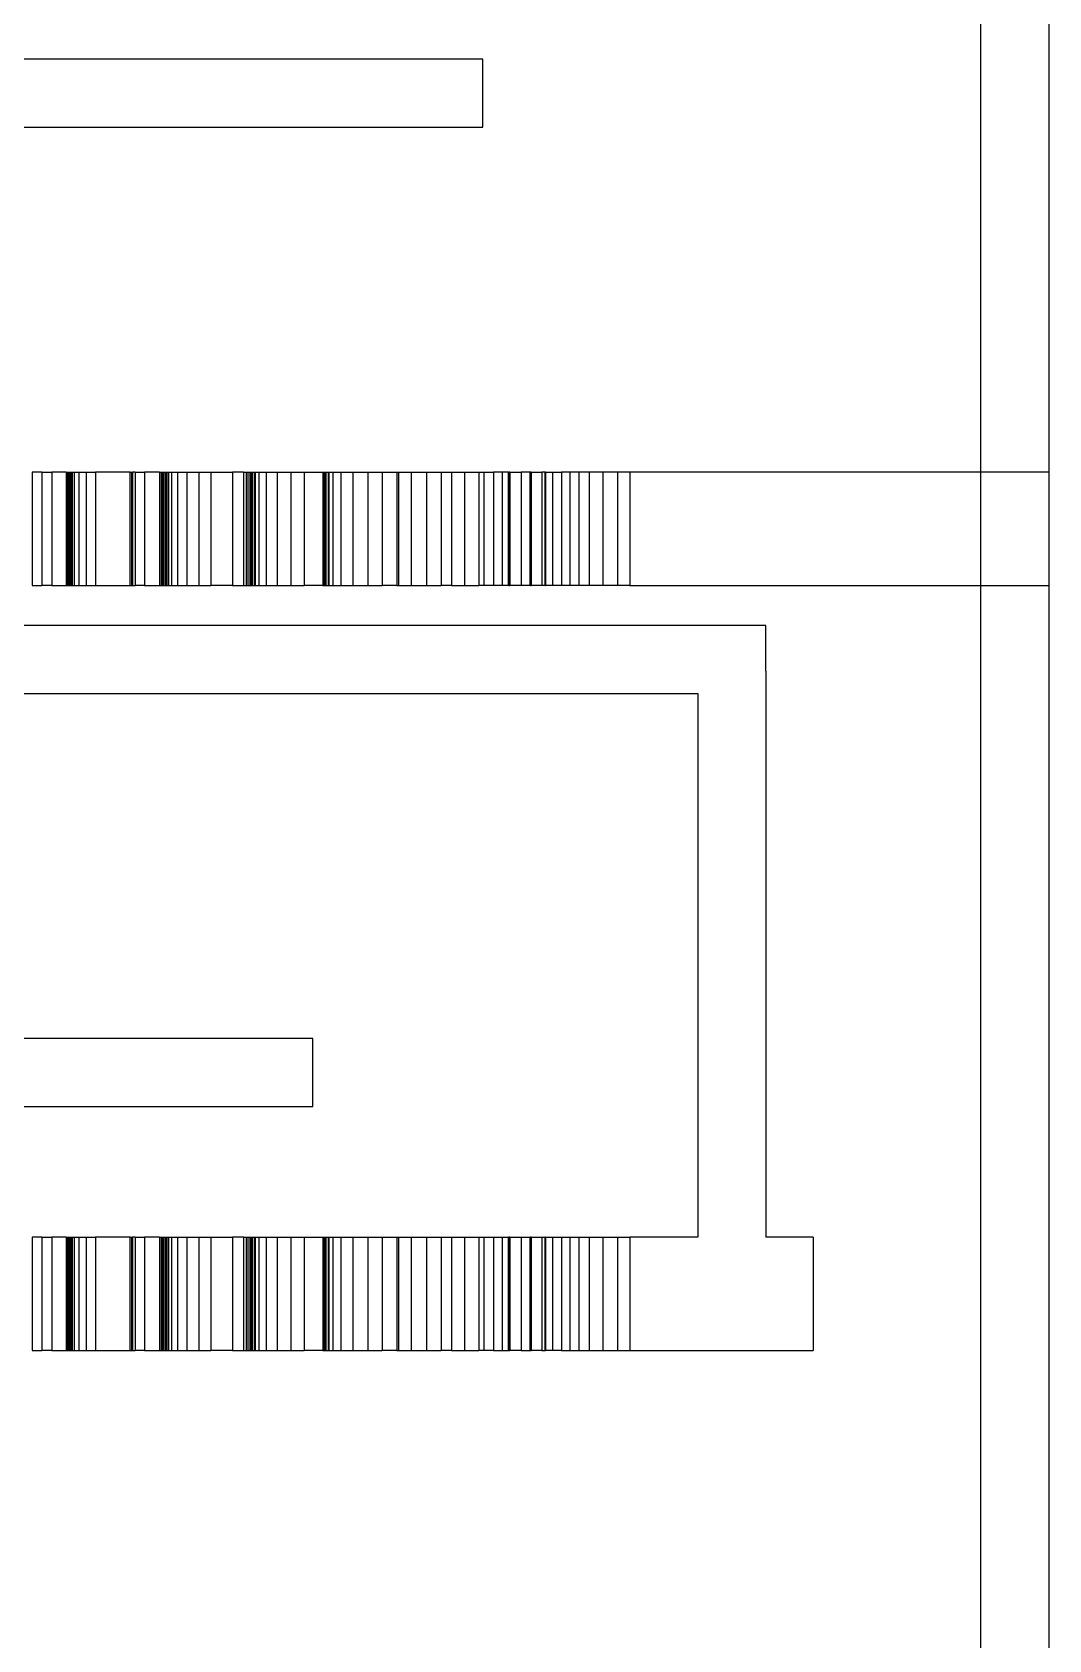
# Model space of a CAD drawing. Extents: x -49 to 4846, y -968 to 1090.
# Drawn here: x 4705.9 to 4795.7, y 850.3 to 992.3 of the extents above; entities that cross this region are included whole.
import ezdxf

# ---------------------------------------------------------------- set-up
doc = ezdxf.new("R2010")
doc.units = 0
doc.layers.get('0').update_dxf_attribs({"linetype": 'CONTINUOUS'})

msp = doc.modelspace()

# ---------------------------------------------------------------- linework, layer by layer
for p, q in [((4789.735918, 765.826559), (4789.735918, 1015.826559)), ((4795.735918, 1015.826559), (4795.735918, 765.826559)), ((4795.735918, 1015.826559), (4795.735918, 765.826559)), ((4745.735918, 989.891893), (4630.735918, 989.891893)), ((4745.735918, 983.891893), (4745.735918, 989.891893)), ((4745.735918, 983.891893), (4745.735918, 989.891893)), ((4495.735918, 983.891893), (4745.735918, 983.891893)), ((4714.596904, 953.419892), (4711.539038, 953.419892)), ((4711.539038, 953.419892), (4711.539038, 943.419892)), ((4714.596904, 943.419892), (4714.596904, 953.419892)), ((4758.736097, 953.419892), (4758.736097, 943.419892)), ((4795.735918, 953.419892), (4758.736097, 953.419892)), ((4711.539038, 943.419892), (4714.596904, 943.419892)), ((4758.736097, 943.419892), (4795.735918, 943.419892)), ((4770.735918, 939.891893), (4700.735918, 939.891893)), ((4770.735918, 935.86871), (4770.735918, 939.891893)), ((4770.735918, 935.86871), (4770.735918, 939.891893)), ((4770.735918, 935.86871), (4770.735918, 885.86871)), ((4770.735918, 935.86871), (4770.735918, 885.86871)), ((4700.735918, 933.891893), (4764.735918, 933.891893)), ((4764.735918, 933.891893), (4764.735918, 885.86871)), ((4730.735918, 903.419892), (4625.735918, 903.419892)), ((4730.735918, 897.419892), (4730.735918, 903.419892)), ((4510.735918, 897.419892), (4730.735918, 897.419892)), ((4711.539038, 885.86871), (4711.539038, 875.86871)), ((4714.596904, 885.86871), (4711.539038, 885.86871)), ((4714.596904, 875.86871), (4714.596904, 885.86871)), ((4758.736097, 885.86871), (4758.736097, 875.86871)), ((4764.735918, 885.86871), (4758.736097, 885.86871)), ((4774.931995, 885.86871), (4770.735918, 885.86871)), ((4711.539038, 875.86871), (4714.596904, 875.86871)), ((4758.736097, 875.86871), (4774.931995, 875.86871))]:
    msp.add_line(p, q)
at = {"color": 6}
for p, q in [((4705.946922, 953.419892), (4705.950626, 953.419892)), ((4705.950626, 953.419892), (4705.950626, 943.419892)), ((4706.813733, 953.419892), (4705.950626, 953.419892)), ((4706.813733, 953.419892), (4706.813733, 943.419892)), ((4706.813733, 953.419892), (4707.694368, 953.419892)), ((4707.694368, 953.419892), (4707.694368, 943.419892)), ((4708.942765, 953.419892), (4707.694368, 953.419892)), ((4708.942765, 953.419892), (4708.942765, 943.419892)), ((4708.942765, 953.419892), (4709.03019, 953.419892)), ((4709.03019, 953.419892), (4709.03019, 943.419892)), ((4709.03019, 953.419892), (4709.065997, 953.419892)), ((4709.065997, 953.419892), (4709.065997, 943.419892)), ((4709.065997, 953.419892), (4709.148884, 953.419892)), ((4709.148884, 953.419892), (4709.148884, 943.419892)), ((4709.148884, 953.419892), (4709.152775, 953.419892)), ((4709.152775, 953.419892), (4709.152775, 943.419892)), ((4709.152775, 953.419892), (4709.238149, 953.419892)), ((4709.238149, 953.419892), (4709.238149, 943.419892)), ((4709.238149, 953.419892), (4709.28121, 953.419892)), ((4709.28121, 953.419892), (4709.28121, 943.419892)), ((4709.28121, 953.419892), (4709.333753, 953.419892)), ((4709.333753, 953.419892), (4709.333753, 943.419892)), ((4709.333753, 953.419892), (4709.437505, 953.419892)), ((4709.437505, 953.419892), (4709.437505, 943.419892)), ((4709.437505, 953.419892), (4709.471824, 953.419892)), ((4709.471824, 953.419892), (4709.471824, 943.419892)), ((4709.471824, 953.419892), (4709.664698, 953.419892)), ((4709.664695, 953.419892), (4709.664695, 943.419892)), ((4709.664695, 953.419892), (4710.062629, 953.419892)), ((4710.062629, 953.419892), (4710.062629, 943.419892)), ((4710.062629, 953.419892), (4710.716347, 953.419892)), ((4710.716347, 953.419892), (4710.716347, 943.419892)), ((4710.716347, 953.419892), (4711.539038, 953.419892)), ((4714.596904, 953.419892), (4714.720137, 953.419892)), ((4714.720137, 953.419892), (4714.720137, 943.419892)), ((4714.720137, 953.419892), (4714.802496, 953.419892)), ((4714.802496, 953.419892), (4714.802496, 943.419892)), ((4715.043855, 953.419892), (4714.802496, 953.419892)), ((4715.043855, 953.419892), (4715.043855, 943.419892)), ((4715.043855, 953.419892), (4715.866328, 953.419892)), ((4715.866328, 953.419892), (4715.866328, 943.419892)), ((4717.185952, 953.419892), (4715.866328, 953.419892)), ((4717.185952, 953.419892), (4717.185952, 943.419892)), ((4717.185952, 953.419892), (4717.341637, 953.419892)), ((4717.341637, 953.419892), (4717.341637, 943.419892)), ((4717.341637, 953.419892), (4717.399042, 953.419892)), ((4717.399042, 953.419892), (4717.399042, 943.419892)), ((4717.399042, 953.419892), (4717.525375, 953.419892)), ((4717.525375, 953.419892), (4717.525375, 943.419892)), ((4717.525375, 953.419892), (4717.531165, 953.419892)), ((4717.531165, 953.419892), (4717.531165, 943.419892)), ((4717.531165, 953.419892), (4717.65609, 953.419892)), ((4717.65609, 953.419892), (4717.65609, 943.419892)), ((4717.65609, 953.419892), (4717.71786, 953.419892)), ((4717.71786, 953.419892), (4717.71786, 943.419892)), ((4717.71786, 953.419892), (4717.792356, 953.419892)), ((4717.792356, 953.419892), (4717.792356, 943.419892)), ((4717.792356, 953.419892), (4717.937171, 953.419892)), ((4717.937171, 953.419892), (4717.937171, 943.419892)), ((4717.937171, 953.419892), (4717.984512, 953.419892)), ((4717.984512, 953.419892), (4717.984512, 943.419892)), ((4717.984512, 953.419892), (4718.246513, 953.419892)), ((4718.24651, 953.419892), (4718.24651, 943.419892)), ((4718.24651, 953.419892), (4718.770515, 953.419892)), ((4718.770515, 953.419892), (4718.770515, 943.419892)), ((4718.770515, 953.419892), (4719.601683, 953.419892)), ((4719.601683, 953.419892), (4719.601683, 943.419892)), ((4719.601683, 953.419892), (4720.66259, 953.419892)), ((4720.66259, 953.419892), (4720.66259, 943.419892)), ((4720.66259, 953.419892), (4721.716447, 953.419892)), ((4721.716446, 953.419892), (4721.716446, 943.419892)), ((4721.716446, 953.419892), (4723.630276, 953.419892)), ((4723.630276, 953.419892), (4723.630276, 943.419892)), ((4724.620262, 953.419892), (4723.630276, 953.419892)), ((4724.620262, 953.419892), (4724.620262, 943.419892)), ((4724.620262, 953.419892), (4724.837401, 953.419892)), ((4724.837401, 953.419892), (4724.837401, 943.419892)), ((4724.837401, 953.419892), (4724.913898, 953.419892)), ((4724.913898, 953.419892), (4724.913898, 943.419892)), ((4724.913898, 953.419892), (4725.078154, 953.419892)), ((4725.078154, 953.419892), (4725.078154, 943.419892)), ((4725.078154, 953.419892), (4725.08559, 953.419892)), ((4725.08559, 953.419892), (4725.08559, 943.419892)), ((4725.08559, 953.419892), (4725.244606, 953.419892)), ((4725.244606, 953.419892), (4725.244606, 943.419892)), ((4725.244606, 953.419892), (4725.322386, 953.419892)), ((4725.322386, 953.419892), (4725.322386, 943.419892)), ((4725.322386, 953.419892), (4725.415579, 953.419892)), ((4725.415579, 953.419892), (4725.415579, 943.419892)), ((4725.415579, 953.419892), (4725.595128, 953.419892)), ((4725.595128, 953.419892), (4725.595128, 943.419892)), ((4725.595128, 953.419892), (4725.653422, 953.419892)), ((4725.653422, 953.419892), (4725.653422, 943.419892)), ((4725.653422, 953.419892), (4725.973099, 953.419892)), ((4725.973096, 953.419892), (4725.973096, 943.419892)), ((4725.973096, 953.419892), (4726.600271, 953.419892)), ((4726.600271, 953.419892), (4726.600271, 943.419892)), ((4726.600271, 953.419892), (4727.572563, 953.419892)), ((4727.572563, 953.419892), (4727.572563, 943.419892)), ((4727.572563, 953.419892), (4728.785851, 953.419892)), ((4728.785851, 953.419892), (4728.785851, 943.419892)), ((4728.785851, 953.419892), (4729.968855, 953.419892)), ((4729.968853, 953.419892), (4729.968853, 943.419892)), ((4729.968853, 953.419892), (4731.611129, 953.419892)), ((4731.611129, 953.419892), (4731.611129, 943.419892)), ((4731.611129, 953.419892), (4731.672042, 953.419892)), ((4731.672042, 953.419892), (4731.672042, 943.419892)), ((4731.672042, 953.419892), (4731.762433, 953.419892)), ((4731.762433, 953.419892), (4731.762433, 943.419892)), ((4731.762433, 953.419892), (4731.870251, 953.419892)), ((4731.870251, 953.419892), (4731.870251, 943.419892)), ((4731.870251, 953.419892), (4732.076685, 953.419892)), ((4732.076685, 953.419892), (4732.076685, 943.419892)), ((4732.076685, 953.419892), (4732.143385, 953.419892)), ((4732.143385, 953.419892), (4732.143385, 943.419892)), ((4732.143385, 953.419892), (4732.506767, 953.419892)), ((4732.506764, 953.419892), (4732.506764, 943.419892)), ((4732.506764, 953.419892), (4733.209698, 953.419892)), ((4733.209698, 953.419892), (4733.209698, 943.419892)), ((4733.209698, 953.419892), (4734.28062, 953.419892)), ((4734.28062, 953.419892), (4734.28062, 943.419892)), ((4734.28062, 953.419892), (4735.593264, 953.419892)), ((4735.593264, 953.419892), (4735.593264, 943.419892)), ((4735.593264, 953.419892), (4736.853711, 953.419892)), ((4736.85371, 953.419892), (4736.85371, 943.419892)), ((4736.85371, 953.419892), (4738.152656, 953.419892)), ((4738.152656, 953.419892), (4738.152656, 943.419892)), ((4738.152656, 953.419892), (4738.309934, 953.419892)), ((4738.309934, 953.419892), (4738.309934, 943.419892)), ((4738.309934, 953.419892), (4739.432682, 953.419892)), ((4739.432682, 953.419892), (4739.432682, 943.419892)), ((4739.432682, 953.419892), (4740.787311, 953.419892)), ((4740.787311, 953.419892), (4740.787311, 943.419892)), ((4740.787311, 953.419892), (4742.070114, 953.419892)), ((4742.070113, 953.419892), (4742.070113, 943.419892)), ((4742.070113, 953.419892), (4742.96896, 953.419892)), ((4742.96896, 953.419892), (4742.96896, 943.419892)), ((4742.96896, 953.419892), (4744.140988, 953.419892)), ((4744.140988, 953.419892), (4744.140988, 943.419892)), ((4744.140988, 953.419892), (4745.390083, 953.419892)), ((4745.390082, 953.419892), (4745.390082, 943.419892)), ((4745.390082, 953.419892), (4745.849546, 953.419892)), ((4745.849546, 953.419892), (4745.849546, 943.419892)), ((4745.849546, 953.419892), (4746.68115, 953.419892)), ((4746.68115, 953.419892), (4746.68115, 943.419892)), ((4747.452741, 953.419892), (4746.681151, 953.419892)), ((4747.985383, 953.419892), (4747.452741, 953.419892)), ((4747.452741, 953.419892), (4747.452741, 943.419892)), ((4747.985383, 953.419892), (4747.985383, 943.419892)), ((4747.985383, 953.419892), (4748.036051, 953.419892)), ((4748.138084, 953.419892), (4748.036051, 953.419892)), ((4748.036051, 953.419892), (4748.036051, 943.419892)), ((4748.138084, 953.419892), (4749.131101, 953.419892)), ((4748.138084, 953.419892), (4748.138084, 943.419892)), ((4749.131101, 953.419892), (4749.131101, 943.419892)), ((4749.90155, 953.419892), (4749.131103, 953.419892)), ((4749.925151, 953.419892), (4749.90155, 953.419892)), ((4749.90155, 953.419892), (4749.90155, 943.419892)), ((4749.925151, 953.419892), (4749.925151, 943.419892)), ((4749.925151, 953.419892), (4749.95515, 953.419892)), ((4750.028387, 953.419892), (4749.95515, 953.419892)), ((4749.95515, 953.419892), (4749.95515, 943.419892)), ((4750.028387, 953.419892), (4750.955524, 953.419892)), ((4750.028387, 953.419892), (4750.028387, 943.419892)), ((4750.955524, 953.419892), (4750.955524, 943.419892)), ((4751.230041, 953.419892), (4750.955526, 953.419892)), ((4751.230041, 953.419892), (4751.230041, 943.419892)), ((4751.230041, 953.419892), (4751.244705, 953.419892)), ((4751.288791, 953.419892), (4751.244705, 953.419892)), ((4751.244705, 953.419892), (4751.244705, 943.419892)), ((4751.288791, 953.419892), (4751.893695, 953.419892)), ((4751.288791, 953.419892), (4751.288791, 943.419892)), ((4751.893695, 953.419892), (4751.893695, 943.419892)), ((4751.893695, 953.419892), (4751.898435, 953.419892)), ((4751.913154, 953.419892), (4751.898435, 953.419892)), ((4751.898435, 953.419892), (4751.898435, 943.419892)), ((4751.912881, 953.419892), (4751.912881, 943.419892)), ((4751.912881, 953.419892), (4752.695322, 953.419892)), ((4752.695322, 953.419892), (4752.695322, 943.419892)), ((4753.439937, 953.419892), (4752.695323, 953.419892)), ((4754.23103, 953.419892), (4753.439937, 953.419892)), ((4753.439937, 953.419892), (4753.439937, 943.419892)), ((4755.153073, 953.419892), (4754.231027, 953.419892)), ((4754.23103, 953.419892), (4754.23103, 943.419892)), ((4756.352552, 953.419892), (4755.153073, 953.419892)), ((4755.153073, 953.419892), (4755.153073, 943.419892)), ((4757.629751, 953.419892), (4756.352552, 953.419892)), ((4756.352552, 953.419892), (4756.352552, 943.419892)), ((4758.730836, 953.419892), (4757.629751, 953.419892)), ((4757.629751, 953.419892), (4757.629751, 943.419892)), ((4758.734782, 953.419892), (4758.730835, 953.419892)), ((4758.730836, 953.419892), (4758.730836, 943.419892)), ((4795.735918, 953.419892), (4795.735918, 943.419892)), ((4705.946922, 943.419892), (4705.950626, 943.419892)), ((4705.946922, 943.419892), (4706.813733, 943.419892)), ((4707.694368, 943.419892), (4706.813733, 943.419892)), ((4707.694368, 943.419892), (4708.942765, 943.419892)), ((4708.942765, 943.419892), (4709.03019, 943.419892)), ((4709.03019, 943.419892), (4709.065997, 943.419892)), ((4709.065997, 943.419892), (4709.148884, 943.419892)), ((4709.148884, 943.419892), (4709.152775, 943.419892)), ((4709.152775, 943.419892), (4709.238149, 943.419892)), ((4709.238149, 943.419892), (4709.28121, 943.419892)), ((4709.28121, 943.419892), (4709.333753, 943.419892)), ((4709.333753, 943.419892), (4709.437505, 943.419892)), ((4709.437505, 943.419892), (4709.471824, 943.419892)), ((4709.471824, 943.419892), (4709.664698, 943.419892)), ((4709.664695, 943.419892), (4710.062629, 943.419892)), ((4710.062629, 943.419892), (4710.716347, 943.419892)), ((4710.716347, 943.419892), (4711.539038, 943.419892)), ((4714.596904, 943.419892), (4714.720137, 943.419892)), ((4714.720137, 943.419892), (4714.802496, 943.419892)), ((4714.802496, 943.419892), (4715.043855, 943.419892)), ((4715.866328, 943.419892), (4715.043855, 943.419892)), ((4715.866328, 943.419892), (4717.185952, 943.419892)), ((4717.185952, 943.419892), (4717.341637, 943.419892)), ((4717.341637, 943.419892), (4717.399042, 943.419892)), ((4717.399042, 943.419892), (4717.525375, 943.419892)), ((4717.525375, 943.419892), (4717.531165, 943.419892)), ((4717.531165, 943.419892), (4717.65609, 943.419892)), ((4717.65609, 943.419892), (4717.71786, 943.419892)), ((4717.71786, 943.419892), (4717.792356, 943.419892)), ((4717.792356, 943.419892), (4717.937171, 943.419892)), ((4717.937171, 943.419892), (4717.984512, 943.419892)), ((4717.984512, 943.419892), (4718.246513, 943.419892)), ((4718.24651, 943.419892), (4718.770515, 943.419892)), ((4718.770515, 943.419892), (4719.601683, 943.419892)), ((4719.601683, 943.419892), (4720.66259, 943.419892)), ((4720.66259, 943.419892), (4721.716447, 943.419892)), ((4723.630276, 943.419892), (4721.716446, 943.419892)), ((4723.630276, 943.419892), (4724.620262, 943.419892)), ((4724.620262, 943.419892), (4724.837401, 943.419892)), ((4724.837401, 943.419892), (4724.913898, 943.419892)), ((4724.913898, 943.419892), (4725.078154, 943.419892)), ((4725.078154, 943.419892), (4725.08559, 943.419892)), ((4725.08559, 943.419892), (4725.244606, 943.419892)), ((4725.244606, 943.419892), (4725.322386, 943.419892)), ((4725.322386, 943.419892), (4725.415579, 943.419892)), ((4725.415579, 943.419892), (4725.595128, 943.419892)), ((4725.595128, 943.419892), (4725.653422, 943.419892)), ((4725.653422, 943.419892), (4725.973099, 943.419892)), ((4725.973096, 943.419892), (4726.600271, 943.419892)), ((4726.600271, 943.419892), (4727.572563, 943.419892)), ((4727.572563, 943.419892), (4728.785851, 943.419892)), ((4728.785851, 943.419892), (4729.968855, 943.419892)), ((4731.611129, 943.419892), (4729.968853, 943.419892)), ((4731.611129, 943.419892), (4731.672042, 943.419892)), ((4731.672042, 943.419892), (4731.762433, 943.419892)), ((4731.762433, 943.419892), (4731.870251, 943.419892)), ((4731.870251, 943.419892), (4732.076685, 943.419892)), ((4732.076685, 943.419892), (4732.143385, 943.419892)), ((4732.143385, 943.419892), (4732.506767, 943.419892)), ((4732.506764, 943.419892), (4733.209698, 943.419892)), ((4733.209698, 943.419892), (4734.28062, 943.419892)), ((4734.28062, 943.419892), (4735.593264, 943.419892)), ((4735.593264, 943.419892), (4736.853711, 943.419892)), ((4738.152656, 943.419892), (4736.85371, 943.419892)), ((4738.152656, 943.419892), (4738.309934, 943.419892)), ((4738.309934, 943.419892), (4739.432682, 943.419892)), ((4739.432682, 943.419892), (4740.787311, 943.419892)), ((4740.787311, 943.419892), (4742.070114, 943.419892)), ((4742.96896, 943.419892), (4742.070113, 943.419892)), ((4742.96896, 943.419892), (4744.140988, 943.419892)), ((4744.140988, 943.419892), (4745.390083, 943.419892)), ((4745.849546, 943.419892), (4745.390082, 943.419892)), ((4746.68115, 943.419892), (4745.849546, 943.419892)), ((4747.452741, 943.419892), (4746.681151, 943.419892)), ((4747.985383, 943.419892), (4747.452741, 943.419892)), ((4748.036051, 943.419892), (4747.985383, 943.419892)), ((4748.036051, 943.419892), (4748.138084, 943.419892)), ((4749.131101, 943.419892), (4748.138084, 943.419892)), ((4749.90155, 943.419892), (4749.131103, 943.419892)), ((4749.925151, 943.419892), (4749.90155, 943.419892)), ((4749.95515, 943.419892), (4749.925151, 943.419892)), ((4749.95515, 943.419892), (4750.028387, 943.419892)), ((4750.955524, 943.419892), (4750.028387, 943.419892)), ((4751.230041, 943.419892), (4750.955526, 943.419892)), ((4751.244705, 943.419892), (4751.230041, 943.419892)), ((4751.244705, 943.419892), (4751.288791, 943.419892)), ((4751.893695, 943.419892), (4751.288791, 943.419892)), ((4751.898435, 943.419892), (4751.893695, 943.419892)), ((4751.898435, 943.419892), (4751.913154, 943.419892)), ((4752.695322, 943.419892), (4751.912881, 943.419892)), ((4753.439937, 943.419892), (4752.695323, 943.419892)), ((4754.23103, 943.419892), (4753.439937, 943.419892)), ((4755.153073, 943.419892), (4754.231027, 943.419892)), ((4756.352552, 943.419892), (4755.153073, 943.419892)), ((4757.629751, 943.419892), (4756.352552, 943.419892)), ((4758.730836, 943.419892), (4757.629751, 943.419892)), ((4758.730835, 943.419892), (4758.734782, 943.419892)), ((4705.946922, 885.86871), (4705.950626, 885.86871)), ((4705.946922, 885.86871), (4705.946922, 875.86871)), ((4706.813733, 885.86871), (4705.950626, 885.86871)), ((4705.950626, 885.86871), (4705.950626, 875.86871)), ((4706.813733, 885.86871), (4707.694368, 885.86871)), ((4706.813733, 885.86871), (4706.813733, 875.86871)), ((4708.942765, 885.86871), (4707.694368, 885.86871)), ((4707.694368, 885.86871), (4707.694368, 875.86871)), ((4708.942765, 885.86871), (4709.03019, 885.86871)), ((4708.942765, 885.86871), (4708.942765, 875.86871)), ((4709.03019, 885.86871), (4709.065997, 885.86871)), ((4709.03019, 885.86871), (4709.03019, 875.86871)), ((4709.065997, 885.86871), (4709.148884, 885.86871)), ((4709.065997, 885.86871), (4709.065997, 875.86871)), ((4709.148884, 885.86871), (4709.152775, 885.86871)), ((4709.148884, 885.86871), (4709.148884, 875.86871)), ((4709.152775, 885.86871), (4709.238149, 885.86871)), ((4709.152775, 885.86871), (4709.152775, 875.86871)), ((4709.238149, 885.86871), (4709.28121, 885.86871)), ((4709.238149, 885.86871), (4709.238149, 875.86871)), ((4709.28121, 885.86871), (4709.333753, 885.86871)), ((4709.28121, 885.86871), (4709.28121, 875.86871)), ((4709.333753, 885.86871), (4709.437505, 885.86871)), ((4709.333753, 885.86871), (4709.333753, 875.86871)), ((4709.437505, 885.86871), (4709.471824, 885.86871)), ((4709.437505, 885.86871), (4709.437505, 875.86871)), ((4709.471824, 885.86871), (4709.664698, 885.86871)), ((4709.471824, 885.86871), (4709.471824, 875.86871)), ((4709.664695, 885.86871), (4710.062629, 885.86871)), ((4709.664695, 885.86871), (4709.664695, 875.86871)), ((4710.062629, 885.86871), (4710.716347, 885.86871)), ((4710.062629, 885.86871), (4710.062629, 875.86871)), ((4710.716347, 885.86871), (4711.539038, 885.86871)), ((4710.716347, 885.86871), (4710.716347, 875.86871)), ((4714.596904, 885.86871), (4714.720137, 885.86871)), ((4714.720137, 885.86871), (4714.802496, 885.86871)), ((4714.720137, 885.86871), (4714.720137, 875.86871)), ((4715.043855, 885.86871), (4714.802496, 885.86871)), ((4714.802496, 885.86871), (4714.802496, 875.86871)), ((4715.043855, 885.86871), (4715.866328, 885.86871)), ((4715.043855, 885.86871), (4715.043855, 875.86871)), ((4717.185952, 885.86871), (4715.866328, 885.86871)), ((4715.866328, 885.86871), (4715.866328, 875.86871)), ((4717.185952, 885.86871), (4717.341637, 885.86871)), ((4717.185952, 885.86871), (4717.185952, 875.86871)), ((4717.341637, 885.86871), (4717.399042, 885.86871)), ((4717.341637, 885.86871), (4717.341637, 875.86871)), ((4717.399042, 885.86871), (4717.525375, 885.86871)), ((4717.399042, 885.86871), (4717.399042, 875.86871)), ((4717.525375, 885.86871), (4717.531165, 885.86871)), ((4717.525375, 885.86871), (4717.525375, 875.86871)), ((4717.531165, 885.86871), (4717.65609, 885.86871)), ((4717.531165, 885.86871), (4717.531165, 875.86871)), ((4717.65609, 885.86871), (4717.71786, 885.86871)), ((4717.65609, 885.86871), (4717.65609, 875.86871)), ((4717.71786, 885.86871), (4717.792356, 885.86871)), ((4717.71786, 885.86871), (4717.71786, 875.86871)), ((4717.792356, 885.86871), (4717.937171, 885.86871)), ((4717.792356, 885.86871), (4717.792356, 875.86871)), ((4717.937171, 885.86871), (4717.984512, 885.86871)), ((4717.937171, 885.86871), (4717.937171, 875.86871)), ((4717.984512, 885.86871), (4718.246513, 885.86871)), ((4717.984512, 885.86871), (4717.984512, 875.86871)), ((4718.24651, 885.86871), (4718.770515, 885.86871)), ((4718.24651, 885.86871), (4718.24651, 875.86871)), ((4718.770515, 885.86871), (4719.601683, 885.86871)), ((4718.770515, 885.86871), (4718.770515, 875.86871)), ((4719.601683, 885.86871), (4720.66259, 885.86871)), ((4719.601683, 885.86871), (4719.601683, 875.86871)), ((4720.66259, 885.86871), (4721.716447, 885.86871)), ((4720.66259, 885.86871), (4720.66259, 875.86871)), ((4721.716446, 885.86871), (4723.630276, 885.86871)), ((4721.716446, 885.86871), (4721.716446, 875.86871)), ((4724.620262, 885.86871), (4723.630276, 885.86871)), ((4723.630276, 885.86871), (4723.630276, 875.86871)), ((4724.620262, 885.86871), (4724.837401, 885.86871)), ((4724.620262, 885.86871), (4724.620262, 875.86871)), ((4724.837401, 885.86871), (4724.913898, 885.86871)), ((4724.837401, 885.86871), (4724.837401, 875.86871)), ((4724.913898, 885.86871), (4725.078154, 885.86871)), ((4724.913898, 885.86871), (4724.913898, 875.86871)), ((4725.078154, 885.86871), (4725.08559, 885.86871)), ((4725.078154, 885.86871), (4725.078154, 875.86871)), ((4725.08559, 885.86871), (4725.244606, 885.86871)), ((4725.08559, 885.86871), (4725.08559, 875.86871)), ((4725.244606, 885.86871), (4725.322386, 885.86871)), ((4725.244606, 885.86871), (4725.244606, 875.86871)), ((4725.322386, 885.86871), (4725.415579, 885.86871)), ((4725.322386, 885.86871), (4725.322386, 875.86871)), ((4725.415579, 885.86871), (4725.595128, 885.86871)), ((4725.415579, 885.86871), (4725.415579, 875.86871)), ((4725.595128, 885.86871), (4725.653422, 885.86871)), ((4725.595128, 885.86871), (4725.595128, 875.86871)), ((4725.653422, 885.86871), (4725.973099, 885.86871)), ((4725.653422, 885.86871), (4725.653422, 875.86871)), ((4725.973096, 885.86871), (4726.600271, 885.86871)), ((4725.973096, 885.86871), (4725.973096, 875.86871)), ((4726.600271, 885.86871), (4727.572563, 885.86871)), ((4726.600271, 885.86871), (4726.600271, 875.86871)), ((4727.572563, 885.86871), (4728.785851, 885.86871)), ((4727.572563, 885.86871), (4727.572563, 875.86871)), ((4728.785851, 885.86871), (4729.968855, 885.86871)), ((4728.785851, 885.86871), (4728.785851, 875.86871)), ((4729.968853, 885.86871), (4731.611129, 885.86871)), ((4729.968853, 885.86871), (4729.968853, 875.86871)), ((4731.611129, 885.86871), (4731.672042, 885.86871)), ((4731.611129, 885.86871), (4731.611129, 875.86871)), ((4731.672042, 885.86871), (4731.762433, 885.86871)), ((4731.672042, 885.86871), (4731.672042, 875.86871)), ((4731.762433, 885.86871), (4731.870251, 885.86871)), ((4731.762433, 885.86871), (4731.762433, 875.86871)), ((4731.870251, 885.86871), (4732.076685, 885.86871)), ((4731.870251, 885.86871), (4731.870251, 875.86871)), ((4732.076685, 885.86871), (4732.143385, 885.86871)), ((4732.076685, 885.86871), (4732.076685, 875.86871)), ((4732.143385, 885.86871), (4732.506767, 885.86871)), ((4732.143385, 885.86871), (4732.143385, 875.86871)), ((4732.506764, 885.86871), (4733.209698, 885.86871)), ((4732.506764, 885.86871), (4732.506764, 875.86871)), ((4733.209698, 885.86871), (4734.28062, 885.86871)), ((4733.209698, 885.86871), (4733.209698, 875.86871)), ((4734.28062, 885.86871), (4735.593264, 885.86871)), ((4734.28062, 885.86871), (4734.28062, 875.86871)), ((4735.593264, 885.86871), (4736.853711, 885.86871)), ((4735.593264, 885.86871), (4735.593264, 875.86871)), ((4736.85371, 885.86871), (4738.152656, 885.86871)), ((4736.85371, 885.86871), (4736.85371, 875.86871)), ((4738.152656, 885.86871), (4738.309934, 885.86871)), ((4738.152656, 885.86871), (4738.152656, 875.86871)), ((4738.309934, 885.86871), (4739.432682, 885.86871)), ((4738.309934, 885.86871), (4738.309934, 875.86871)), ((4739.432682, 885.86871), (4740.787311, 885.86871)), ((4739.432682, 885.86871), (4739.432682, 875.86871)), ((4740.787311, 885.86871), (4742.070114, 885.86871)), ((4740.787311, 885.86871), (4740.787311, 875.86871)), ((4742.070113, 885.86871), (4742.96896, 885.86871)), ((4742.070113, 885.86871), (4742.070113, 875.86871)), ((4742.96896, 885.86871), (4744.140988, 885.86871)), ((4742.96896, 885.86871), (4742.96896, 875.86871)), ((4744.140988, 885.86871), (4745.390083, 885.86871)), ((4744.140988, 885.86871), (4744.140988, 875.86871)), ((4745.390082, 885.86871), (4745.849546, 885.86871)), ((4745.390082, 885.86871), (4745.390082, 875.86871)), ((4745.849546, 885.86871), (4745.849546, 875.86871)), ((4745.849546, 885.86871), (4746.68115, 885.86871)), ((4746.681151, 885.86871), (4747.452741, 885.86871)), ((4746.681151, 885.86871), (4746.681151, 875.86871)), ((4747.452741, 885.86871), (4747.985383, 885.86871)), ((4747.452741, 885.86871), (4747.452741, 875.86871)), ((4747.985383, 885.86871), (4747.985383, 875.86871)), ((4747.985383, 885.86871), (4748.036051, 885.86871)), ((4748.034364, 885.86871), (4748.036051, 885.86871)), ((4748.138084, 885.86871), (4748.036051, 885.86871)), ((4748.036051, 885.86871), (4748.036051, 875.86871)), ((4748.138084, 885.86871), (4749.131101, 885.86871)), ((4748.138084, 885.86871), (4748.138084, 875.86871)), ((4749.131103, 885.86871), (4749.90155, 885.86871)), ((4749.131103, 885.86871), (4749.131103, 875.86871)), ((4749.90155, 885.86871), (4749.925151, 885.86871)), ((4749.90155, 885.86871), (4749.90155, 875.86871)), ((4749.925151, 885.86871), (4749.925151, 875.86871)), ((4749.925151, 885.86871), (4749.95515, 885.86871)), ((4750.028387, 885.86871), (4749.95515, 885.86871)), ((4749.95515, 885.86871), (4749.95515, 875.86871)), ((4750.028387, 885.86871), (4750.955524, 885.86871)), ((4750.028387, 885.86871), (4750.028387, 875.86871)), ((4750.955526, 885.86871), (4751.230041, 885.86871)), ((4750.955526, 885.86871), (4750.955526, 875.86871)), ((4751.230041, 885.86871), (4751.230041, 875.86871)), ((4751.230041, 885.86871), (4751.244705, 885.86871)), ((4751.288791, 885.86871), (4751.244705, 885.86871)), ((4751.244705, 885.86871), (4751.244705, 875.86871)), ((4751.288791, 885.86871), (4751.893695, 885.86871)), ((4751.288791, 885.86871), (4751.288791, 875.86871)), ((4751.893695, 885.86871), (4751.893695, 875.86871)), ((4751.893695, 885.86871), (4751.898435, 885.86871)), ((4751.913154, 885.86871), (4751.898435, 885.86871)), ((4751.898435, 885.86871), (4751.898435, 875.86871)), ((4751.912881, 885.86871), (4751.912881, 875.86871)), ((4751.912881, 885.86871), (4752.695322, 885.86871)), ((4751.934739, 885.86871), (4751.936336, 885.86871)), ((4752.695323, 885.86871), (4753.439937, 885.86871)), ((4752.695323, 885.86871), (4752.695323, 875.86871)), ((4753.439937, 885.86871), (4754.23103, 885.86871)), ((4753.439937, 885.86871), (4753.439937, 875.86871)), ((4754.231027, 885.86871), (4755.153073, 885.86871)), ((4754.231027, 885.86871), (4754.231027, 875.86871)), ((4755.153073, 885.86871), (4756.352552, 885.86871)), ((4755.153073, 885.86871), (4755.153073, 875.86871)), ((4756.352552, 885.86871), (4757.629751, 885.86871)), ((4756.352552, 885.86871), (4756.352552, 875.86871)), ((4757.629751, 885.86871), (4758.730836, 885.86871)), ((4757.629751, 885.86871), (4757.629751, 875.86871)), ((4758.736097, 885.86871), (4758.730835, 885.86871)), ((4758.730835, 885.86871), (4758.730835, 875.86871)), ((4774.931995, 885.86871), (4774.931995, 875.86871)), ((4705.946922, 875.86871), (4705.950626, 875.86871)), ((4705.950626, 875.86871), (4706.813733, 875.86871)), ((4707.694368, 875.86871), (4706.813733, 875.86871)), ((4707.694368, 875.86871), (4708.942765, 875.86871)), ((4708.942765, 875.86871), (4709.03019, 875.86871)), ((4709.03019, 875.86871), (4709.065997, 875.86871)), ((4709.065997, 875.86871), (4709.148884, 875.86871)), ((4709.148884, 875.86871), (4709.152775, 875.86871)), ((4709.152775, 875.86871), (4709.238149, 875.86871)), ((4709.238149, 875.86871), (4709.28121, 875.86871)), ((4709.28121, 875.86871), (4709.333753, 875.86871)), ((4709.333753, 875.86871), (4709.437505, 875.86871)), ((4709.437505, 875.86871), (4709.471824, 875.86871)), ((4709.471824, 875.86871), (4709.664698, 875.86871)), ((4709.664695, 875.86871), (4710.062629, 875.86871)), ((4710.062629, 875.86871), (4710.716347, 875.86871)), ((4710.716347, 875.86871), (4711.539038, 875.86871)), ((4714.596904, 875.86871), (4714.720137, 875.86871)), ((4714.720137, 875.86871), (4714.802496, 875.86871)), ((4714.802496, 875.86871), (4715.043855, 875.86871)), ((4715.866328, 875.86871), (4715.043855, 875.86871)), ((4715.866328, 875.86871), (4717.185952, 875.86871)), ((4717.185952, 875.86871), (4717.341637, 875.86871)), ((4717.341637, 875.86871), (4717.399042, 875.86871)), ((4717.399042, 875.86871), (4717.525375, 875.86871)), ((4717.525375, 875.86871), (4717.531165, 875.86871)), ((4717.531165, 875.86871), (4717.65609, 875.86871)), ((4717.65609, 875.86871), (4717.71786, 875.86871)), ((4717.71786, 875.86871), (4717.792356, 875.86871)), ((4717.792356, 875.86871), (4717.937171, 875.86871)), ((4717.937171, 875.86871), (4717.984512, 875.86871)), ((4717.984512, 875.86871), (4718.246513, 875.86871)), ((4718.24651, 875.86871), (4718.770515, 875.86871)), ((4718.770515, 875.86871), (4719.601683, 875.86871)), ((4719.601683, 875.86871), (4720.66259, 875.86871)), ((4720.66259, 875.86871), (4721.716447, 875.86871)), ((4723.630276, 875.86871), (4721.716446, 875.86871)), ((4723.630276, 875.86871), (4724.620262, 875.86871)), ((4724.620262, 875.86871), (4724.837401, 875.86871)), ((4724.837401, 875.86871), (4724.913898, 875.86871)), ((4724.913898, 875.86871), (4725.078154, 875.86871)), ((4725.078154, 875.86871), (4725.08559, 875.86871)), ((4725.08559, 875.86871), (4725.244606, 875.86871)), ((4725.244606, 875.86871), (4725.322386, 875.86871)), ((4725.322386, 875.86871), (4725.415579, 875.86871)), ((4725.415579, 875.86871), (4725.595128, 875.86871)), ((4725.595128, 875.86871), (4725.653422, 875.86871)), ((4725.653422, 875.86871), (4725.973099, 875.86871)), ((4725.973096, 875.86871), (4726.600271, 875.86871)), ((4726.600271, 875.86871), (4727.572563, 875.86871)), ((4727.572563, 875.86871), (4728.785851, 875.86871)), ((4728.785851, 875.86871), (4729.968855, 875.86871)), ((4731.611129, 875.86871), (4729.968853, 875.86871)), ((4731.611129, 875.86871), (4731.672042, 875.86871)), ((4731.672042, 875.86871), (4731.762433, 875.86871)), ((4731.762433, 875.86871), (4731.870251, 875.86871)), ((4731.870251, 875.86871), (4732.076685, 875.86871)), ((4732.076685, 875.86871), (4732.143385, 875.86871)), ((4732.143385, 875.86871), (4732.506767, 875.86871)), ((4732.506764, 875.86871), (4733.209698, 875.86871)), ((4733.209698, 875.86871), (4734.28062, 875.86871)), ((4734.28062, 875.86871), (4735.593264, 875.86871)), ((4735.593264, 875.86871), (4736.853711, 875.86871)), ((4738.152656, 875.86871), (4736.85371, 875.86871)), ((4738.152656, 875.86871), (4738.309934, 875.86871)), ((4738.309934, 875.86871), (4739.432682, 875.86871)), ((4739.432682, 875.86871), (4740.787311, 875.86871)), ((4740.787311, 875.86871), (4742.070114, 875.86871)), ((4742.96896, 875.86871), (4742.070113, 875.86871)), ((4742.96896, 875.86871), (4744.140988, 875.86871)), ((4744.140988, 875.86871), (4745.390083, 875.86871)), ((4745.849546, 875.86871), (4745.390082, 875.86871)), ((4746.68115, 875.86871), (4745.849546, 875.86871)), ((4746.681151, 875.86871), (4747.452741, 875.86871)), ((4747.452741, 875.86871), (4747.985383, 875.86871)), ((4748.036051, 875.86871), (4747.985383, 875.86871)), ((4748.034364, 875.86871), (4748.036051, 875.86871)), ((4748.036051, 875.86871), (4748.138084, 875.86871)), ((4749.131101, 875.86871), (4748.138084, 875.86871)), ((4749.131103, 875.86871), (4749.90155, 875.86871)), ((4749.90155, 875.86871), (4749.925151, 875.86871)), ((4749.95515, 875.86871), (4749.925151, 875.86871)), ((4749.95515, 875.86871), (4750.028387, 875.86871)), ((4750.955524, 875.86871), (4750.028387, 875.86871)), ((4750.955526, 875.86871), (4751.230041, 875.86871)), ((4751.244705, 875.86871), (4751.230041, 875.86871)), ((4751.244705, 875.86871), (4751.288791, 875.86871)), ((4751.893695, 875.86871), (4751.288791, 875.86871)), ((4751.898435, 875.86871), (4751.893695, 875.86871)), ((4751.898435, 875.86871), (4751.913154, 875.86871)), ((4752.695322, 875.86871), (4751.912881, 875.86871)), ((4752.695323, 875.86871), (4753.439937, 875.86871)), ((4753.439937, 875.86871), (4754.23103, 875.86871)), ((4754.231027, 875.86871), (4755.153073, 875.86871)), ((4755.153073, 875.86871), (4756.352552, 875.86871)), ((4756.352552, 875.86871), (4757.629751, 875.86871)), ((4757.629751, 875.86871), (4758.730836, 875.86871)), ((4758.730835, 875.86871), (4758.736097, 875.86871))]:
    msp.add_line(p, q, dxfattribs=at)
at = {"color": 4}
msp.add_line((4730.735918, 897.419892), (4730.735918, 903.419892), dxfattribs=at)

doc.saveas('drawing.dxf')
